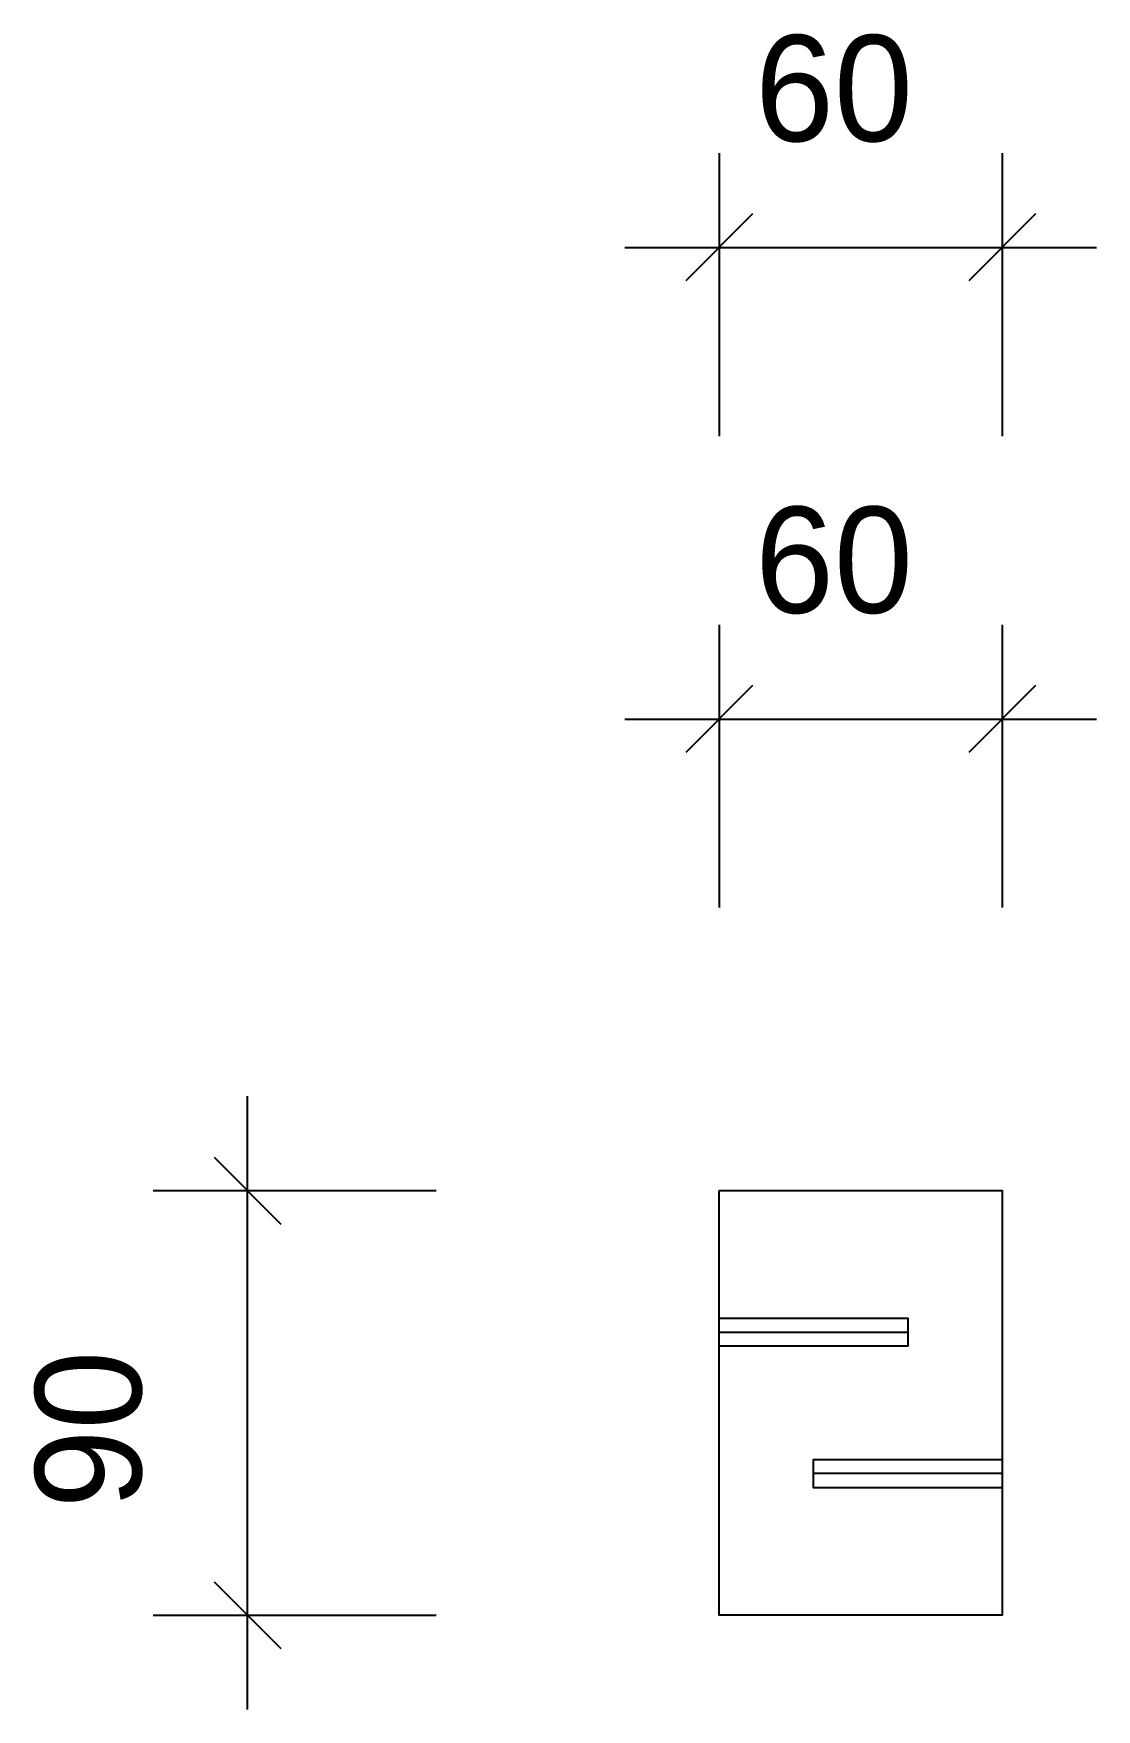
# Model space of a CAD drawing. Header units: millimetres. Extents: x -145 to 80, y -20 to 335.
import ezdxf
from ezdxf.enums import TextEntityAlignment as Align

# ---------------------------------------------------------------- set-up
doc = ezdxf.new("R2010")
doc.units = ezdxf.units.MM
for name, color, linetype in [('CONTOUR', 7, 'CONTINUOUS'), ('DIMLINES', 7, 'CONTINUOUS'), ('DIMLINESTEXT', 7, 'CONTINUOUS'), ('DRILLINGSSIDE', 7, 'CONTINUOUS')]:
    doc.layers.add(name, color=color, linetype=linetype)

msp = doc.modelspace()

# ---------------------------------------------------------------- linework, layer by layer
at = {"layer": 'CONTOUR', "color": 0, "linetype": '0'}
msp.add_lwpolyline([(0, 90), (60, 90), (60, 0), (0, 0), (0, 90)], dxfattribs=at)
at = {"layer": 'DIMLINES', "color": 0}
for p, q in [((0, 310), (0, 250)), ((0, 310), (0, 250)), ((60, 310), (60, 250)), ((60, 310), (60, 250)), ((7.071, 297.071), (-7.071, 282.929)), ((7.071, 297.071), (-7.071, 282.929)), ((67.071, 297.071), (52.929, 282.929)), ((67.071, 297.071), (52.929, 282.929)), ((-20, 290), (80, 290)), ((-20, 290), (80, 290)), ((0, 210), (0, 150)), ((60, 210), (60, 150)), ((7.071, 197.071), (-7.071, 182.929)), ((67.071, 197.071), (52.929, 182.929)), ((-20, 190), (80, 190)), ((-100, -20), (-100, 110)), ((-107.071, 97.071), (-92.929, 82.929)), ((-120, 90), (-60, 90)), ((-107.071, 7.071), (-92.929, -7.071)), ((-120, 0), (-60, 0))]:
    msp.add_line(p, q, dxfattribs=at)
at = {"layer": 'DRILLINGSSIDE', "color": 3}
for p, q in [((0, 60), (40, 60)), ((60, 30), (20, 30))]:
    msp.add_line(p, q, dxfattribs=at)
at = {"layer": 'DRILLINGSSIDE', "color": 3, "linetype": '3'}
for points in [[(0, 63), (40, 63), (40, 57), (0, 57)], [(60, 27), (20, 27), (20, 33), (60, 33)]]:
    msp.add_lwpolyline(points, dxfattribs=at)

# ---------------------------------------------------------------- texts
at = {"layer": 'DIMLINESTEXT'}
for p in [(7.619, 335), (7.619, 335), (7.619, 235)]:
    msp.add_text('60', height=22.5, dxfattribs=at).set_placement(p, align=Align.TOP_LEFT)
msp.add_text('90', height=22.5, rotation=90, dxfattribs=at).set_placement((-145, 22.619), align=Align.TOP_LEFT)

doc.saveas('drawing.dxf')
